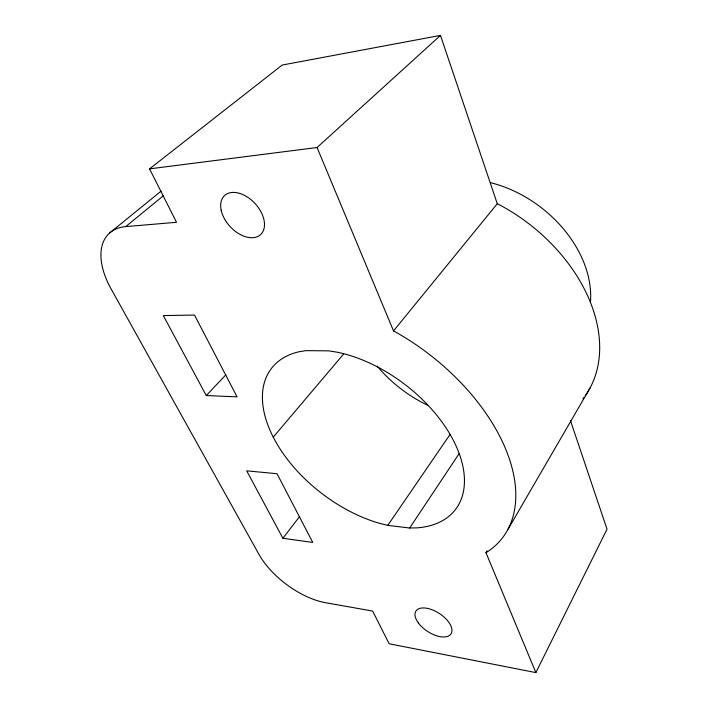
<?xml version="1.0" encoding="UTF-8"?>
<svg xmlns="http://www.w3.org/2000/svg" width="708" height="708" viewBox="0 0 708 708"><rect width="100%" height="100%" fill="white"/><g stroke="black" fill="none" stroke-linecap="round" stroke-linejoin="round"><path stroke-width="1.06" d="M163.265 195.833L125.697 226.613A71.632 40.621 45.9 0 0 111.059 288.846L258.854 554.196A60.18 30.223 36.9 0 0 325.698 602.738L372.656 611.066L389.152 643.767L535.867 672.6L607.03 529.186L570.427 420.464M508.114 529.141L590.145 387.816M535.867 672.6L485.971 552.691L487.086 550.789M409.675 528.009L417.03 527.858A115.944 68.543 37.5 0 0 456.138 446.084A115.944 68.543 37.5 0 0 337.61 352.283L328.742 350.849L305.776 350.646L298.475 351.885A115.944 68.543 37.5 0 0 271.589 433.809A115.944 68.543 37.5 0 0 379.7 523.371L387.78 525.363L409.675 528.009L458.988 453.837M387.78 525.363L450.111 434.393M282.908 538.292L312.759 542.425L277.023 473.705L246.694 470.847L282.908 538.292L299.59 516.521M485.971 552.691L486.476 552.426A170.283 101.032 37.5 0 0 394.4 331.371L393.524 330.928L497.281 203.727L440.473 35.4L282.191 65.047L149.547 168.867L176.513 222.294L125.697 226.613M273.235 437.155L343.619 354.035M206.267 395.551L237.056 396.852L194.523 315.069L163.318 315.573L206.267 395.551L225.87 374.806M149.547 168.867L317.069 147.512L440.473 35.4M109.793 232.852L161.052 191.169M497.281 203.727L498.06 204.09A150.069 105.421 37.2 0 1 585.321 395.639M317.069 147.512L393.524 330.928M584.135 397.276A150.069 105.421 37.2 0 1 582.905 398.878M427.42 405.135A104.51 71.331 37.2 0 1 377.187 366.125M490.564 182.673A107.899 79.393 37.1 0 1 590.454 302.112M221.188 210.249A26.577 16.983 47.3 0 0 257.393 236.658A26.577 16.983 47.3 0 0 249.172 198.284A26.577 16.983 47.3 0 0 221.188 210.249M418.49 623.12A20.93 10.726 33 0 0 450.359 634.713A20.93 10.726 33 0 0 431.579 609.57A20.93 10.726 33 0 0 418.49 623.12"/></g></svg>
